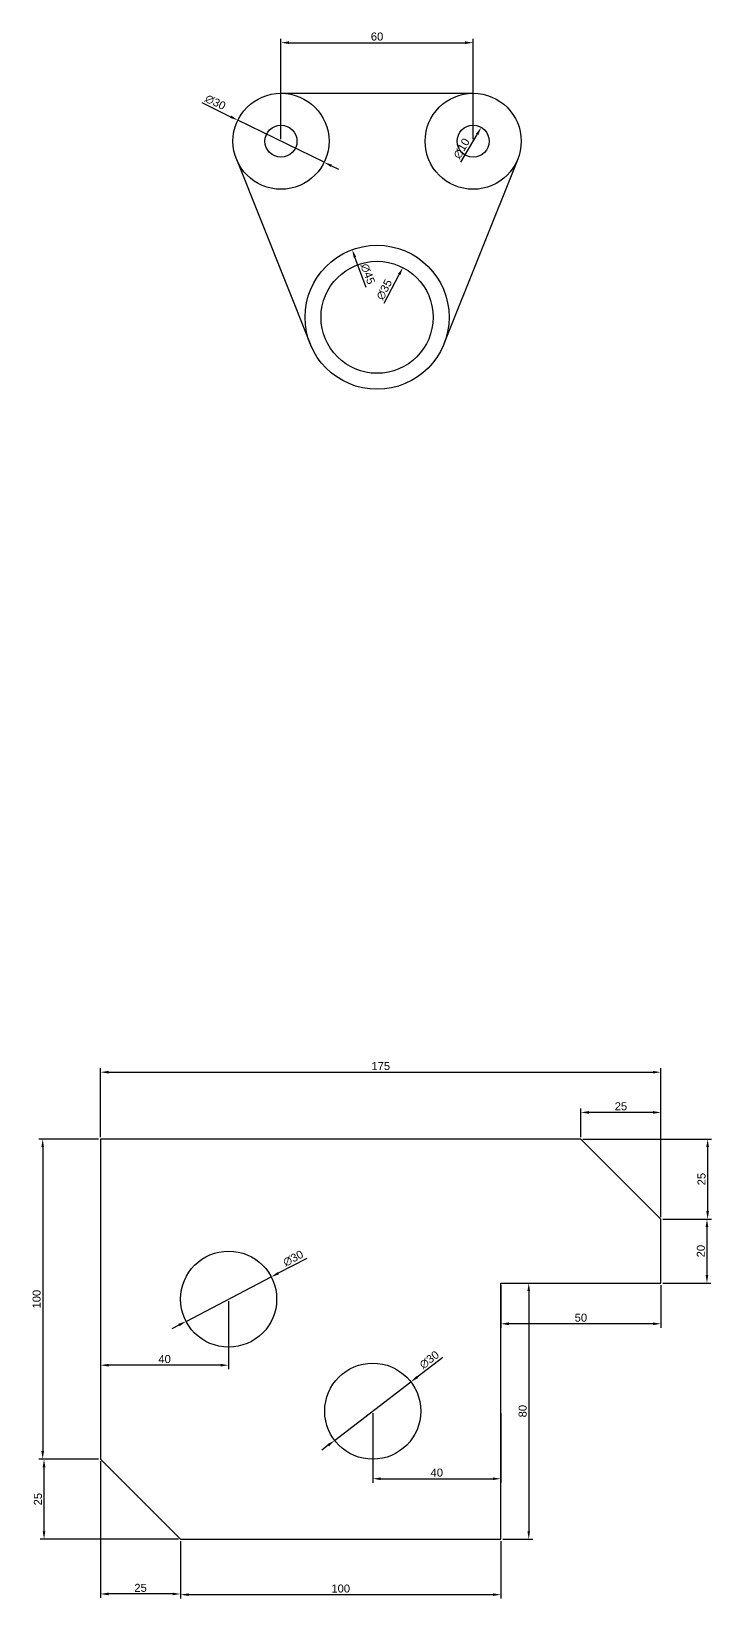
# Model space of a CAD drawing. Header units: millimetres. Extents: x 826 to 2271, y 487 to 1389.
# Drawn here: x 1051.4 to 1263.8, y 899.6 to 1389.3 of the extents above; entities that cross this region are included whole.
import ezdxf

# ---------------------------------------------------------------- set-up
doc = ezdxf.new("R2010")
doc.units = ezdxf.units.MM
doc.styles.get("Standard").update_dxf_attribs({"font": 'arial.ttf'})
doc.dimstyles.new('ISO-25', dxfattribs={"dimtxt": 2.5, "dimasz": 2.5, "dimexe": 1.25, "dimexo": 0.625, "dimtad": 1, "dimtxsty": 'Standard', "dimcen": 2.5, "dimadec": 0, "dimazin": 0, "dimtfac": 1, "dimtmove": 0, "dimatfit": 3, "dimfxl": 1, "dimarcsym": 0})

# ---------------------------------------------------------------- blocks, each defined once
blk = doc.blocks.new('*D9')
at = {"color": 0, "lineweight": -2, "transparency": 16777216}
for p, q in [((1248.64, 1018.14), (1263.62, 1018.14)), ((1262.37, 1015.64), (1262.37, 1000.64)), ((1248.64, 998.14), (1263.62, 998.14))]:
    blk.add_line(p, q, dxfattribs=at)
at = {"color": 0, "transparency": 16777216}
for points in [[(1261.95, 1015.64), (1262.78, 1015.64), (1262.37, 1018.14)], [(1261.95, 1000.64), (1262.78, 1000.64), (1262.37, 998.14)]]:
    blk.add_solid(points, dxfattribs=at)
at = {"layer": 'Defpoints', "color": 0, "transparency": 16777216}
for p in [(1248.01, 1018.14), (1248.01, 998.14), (1262.37, 998.14)]:
    blk.add_point(p, dxfattribs=at)
at = {"color": 0, "transparency": 16777216, "insert": (1260.47, 1008.14), "char_height": 2.5, "attachment_point": 5, "rotation": 90}
blk.add_mtext('20', dxfattribs=at)
blk = doc.blocks.new('*D10')
at = {"color": 0, "lineweight": -2, "transparency": 16777216}
for p, q in [((1223.64, 1043.14), (1263.83, 1043.14)), ((1262.58, 1040.64), (1262.58, 1020.64)), ((1248.64, 1018.14), (1263.83, 1018.14))]:
    blk.add_line(p, q, dxfattribs=at)
at = {"color": 0, "transparency": 16777216}
for points in [[(1262.16, 1040.64), (1263, 1040.64), (1262.58, 1043.14)], [(1262.16, 1020.64), (1263, 1020.64), (1262.58, 1018.14)]]:
    blk.add_solid(points, dxfattribs=at)
at = {"layer": 'Defpoints', "color": 0, "transparency": 16777216}
for p in [(1223.01, 1043.14), (1248.01, 1018.14), (1262.58, 1018.14)]:
    blk.add_point(p, dxfattribs=at)
at = {"color": 0, "transparency": 16777216, "insert": (1260.68, 1030.64), "char_height": 2.5, "attachment_point": 5, "rotation": 90}
blk.add_mtext('25', dxfattribs=at)
blk = doc.blocks.new('*D11')
at = {"color": 0, "lineweight": -2, "transparency": 16777216}
for p, q in [((1223.01, 1043.77), (1223.01, 1052.73)), ((1245.51, 1051.48), (1225.51, 1051.48)), ((1248.01, 1018.77), (1248.01, 1052.73))]:
    blk.add_line(p, q, dxfattribs=at)
at = {"color": 0, "transparency": 16777216}
for points in [[(1225.51, 1051.9), (1225.51, 1051.06), (1223.01, 1051.48)], [(1245.51, 1051.9), (1245.51, 1051.06), (1248.01, 1051.48)]]:
    blk.add_solid(points, dxfattribs=at)
at = {"layer": 'Defpoints', "color": 0, "transparency": 16777216}
for p in [(1223.01, 1051.48), (1223.01, 1043.14), (1248.01, 1018.14)]:
    blk.add_point(p, dxfattribs=at)
at = {"color": 0, "transparency": 16777216, "insert": (1235.51, 1053.38), "char_height": 2.5, "attachment_point": 5}
blk.add_mtext('25', dxfattribs=at)
blk = doc.blocks.new('*D12')
at = {"color": 0, "lineweight": -2, "transparency": 16777216}
for p, q in [((1073.01, 1043.77), (1073.01, 1065.3)), ((1075.51, 1064.05), (1245.51, 1064.05)), ((1248.01, 1043.77), (1248.01, 1065.3))]:
    blk.add_line(p, q, dxfattribs=at)
at = {"color": 0, "transparency": 16777216}
for points in [[(1075.51, 1064.46), (1075.51, 1063.63), (1073.01, 1064.05)], [(1245.51, 1064.46), (1245.51, 1063.63), (1248.01, 1064.05)]]:
    blk.add_solid(points, dxfattribs=at)
at = {"layer": 'Defpoints', "color": 0, "transparency": 16777216}
for p in [(1248.01, 1064.05), (1073.01, 1043.14), (1248.01, 1043.14)]:
    blk.add_point(p, dxfattribs=at)
at = {"color": 0, "transparency": 16777216, "insert": (1160.51, 1065.95), "char_height": 2.5, "attachment_point": 5}
blk.add_mtext('175', dxfattribs=at)
blk = doc.blocks.new('*D13')
at = {"color": 0, "lineweight": -2, "transparency": 16777216}
for p, q in [((1073.01, 942.52), (1073.01, 899.77)), ((1098.01, 917.52), (1098.01, 899.77)), ((1095.51, 901.02), (1075.51, 901.02))]:
    blk.add_line(p, q, dxfattribs=at)
at = {"color": 0, "transparency": 16777216}
for points in [[(1075.51, 901.44), (1075.51, 900.6), (1073.01, 901.02)], [(1095.51, 901.44), (1095.51, 900.6), (1098.01, 901.02)]]:
    blk.add_solid(points, dxfattribs=at)
at = {"layer": 'Defpoints', "color": 0, "transparency": 16777216}
for p in [(1073.01, 943.14), (1098.01, 918.14), (1073.01, 901.02)]:
    blk.add_point(p, dxfattribs=at)
at = {"color": 0, "transparency": 16777216, "insert": (1085.51, 902.92), "char_height": 2.5, "attachment_point": 5}
blk.add_mtext('25', dxfattribs=at)
blk = doc.blocks.new('*D14')
at = {"color": 0, "lineweight": -2, "transparency": 16777216}
for p, q in [((1072.39, 943.14), (1054.12, 943.14)), ((1055.37, 920.64), (1055.37, 940.64)), ((1097.39, 918.14), (1054.12, 918.14))]:
    blk.add_line(p, q, dxfattribs=at)
at = {"color": 0, "transparency": 16777216}
for points in [[(1054.96, 940.64), (1055.79, 940.64), (1055.37, 943.14)], [(1054.96, 920.64), (1055.79, 920.64), (1055.37, 918.14)]]:
    blk.add_solid(points, dxfattribs=at)
at = {"layer": 'Defpoints', "color": 0, "transparency": 16777216}
for p in [(1055.37, 943.14), (1073.01, 943.14), (1098.01, 918.14)]:
    blk.add_point(p, dxfattribs=at)
at = {"color": 0, "transparency": 16777216, "insert": (1053.47, 930.64), "char_height": 2.5, "attachment_point": 5, "rotation": 90}
blk.add_mtext('25', dxfattribs=at)
blk = doc.blocks.new('*D15')
at = {"color": 0, "lineweight": -2, "transparency": 16777216}
for p, q in [((1098.01, 917.52), (1098.01, 899.56)), ((1198.01, 917.52), (1198.01, 899.56)), ((1100.51, 900.81), (1195.51, 900.81))]:
    blk.add_line(p, q, dxfattribs=at)
at = {"color": 0, "transparency": 16777216}
for points in [[(1100.51, 901.22), (1100.51, 900.39), (1098.01, 900.81)], [(1195.51, 901.22), (1195.51, 900.39), (1198.01, 900.81)]]:
    blk.add_solid(points, dxfattribs=at)
at = {"layer": 'Defpoints', "color": 0, "transparency": 16777216}
for p in [(1098.01, 918.14), (1198.01, 918.14), (1198.01, 900.81)]:
    blk.add_point(p, dxfattribs=at)
at = {"color": 0, "transparency": 16777216, "insert": (1148.01, 902.71), "char_height": 2.5, "attachment_point": 5}
blk.add_mtext('100', dxfattribs=at)
blk = doc.blocks.new('*D16')
at = {"color": 0, "lineweight": -2, "transparency": 16777216}
for p, q in [((1198.64, 998.14), (1207.97, 998.14)), ((1206.72, 995.64), (1206.72, 920.64)), ((1198.64, 918.14), (1207.97, 918.14))]:
    blk.add_line(p, q, dxfattribs=at)
at = {"color": 0, "transparency": 16777216}
for points in [[(1206.3, 995.64), (1207.13, 995.64), (1206.72, 998.14)], [(1206.3, 920.64), (1207.13, 920.64), (1206.72, 918.14)]]:
    blk.add_solid(points, dxfattribs=at)
at = {"layer": 'Defpoints', "color": 0, "transparency": 16777216}
for p in [(1198.01, 998.14), (1198.01, 918.14), (1206.72, 918.14)]:
    blk.add_point(p, dxfattribs=at)
at = {"color": 0, "transparency": 16777216, "insert": (1204.82, 958.14), "char_height": 2.5, "attachment_point": 5, "rotation": 90}
blk.add_mtext('80', dxfattribs=at)
blk = doc.blocks.new('*D17')
at = {"color": 0, "lineweight": -2, "transparency": 16777216}
for p, q in [((1072.39, 1043.14), (1053.71, 1043.14)), ((1054.96, 1040.64), (1054.96, 945.64)), ((1072.39, 943.14), (1053.71, 943.14))]:
    blk.add_line(p, q, dxfattribs=at)
at = {"color": 0, "transparency": 16777216}
for points in [[(1054.54, 1040.64), (1055.37, 1040.64), (1054.96, 1043.14)], [(1054.54, 945.64), (1055.37, 945.64), (1054.96, 943.14)]]:
    blk.add_solid(points, dxfattribs=at)
at = {"layer": 'Defpoints', "color": 0, "transparency": 16777216}
for p in [(1073.01, 1043.14), (1054.96, 943.14), (1073.01, 943.14)]:
    blk.add_point(p, dxfattribs=at)
at = {"color": 0, "transparency": 16777216, "insert": (1053.06, 993.14), "char_height": 2.5, "attachment_point": 5, "rotation": 90}
blk.add_mtext('100', dxfattribs=at)
blk = doc.blocks.new('*D18')
at = {"color": 0, "lineweight": -2, "transparency": 16777216}
for p, q in [((1198.01, 997.52), (1198.01, 984.19)), ((1248.01, 997.52), (1248.01, 984.19)), ((1245.51, 985.44), (1200.51, 985.44))]:
    blk.add_line(p, q, dxfattribs=at)
at = {"color": 0, "transparency": 16777216}
for points in [[(1200.51, 985.86), (1200.51, 985.02), (1198.01, 985.44)], [(1245.51, 985.86), (1245.51, 985.02), (1248.01, 985.44)]]:
    blk.add_solid(points, dxfattribs=at)
at = {"layer": 'Defpoints', "color": 0, "transparency": 16777216}
for p in [(1198.01, 998.14), (1248.01, 998.14), (1198.01, 985.44)]:
    blk.add_point(p, dxfattribs=at)
at = {"color": 0, "transparency": 16777216, "insert": (1223.01, 987.34), "char_height": 2.5, "attachment_point": 5}
blk.add_mtext('50', dxfattribs=at)
blk = doc.blocks.new('*D19')
at = {"color": 0, "lineweight": -2, "transparency": 16777216}
for p, q in [((1073.01, 992.52), (1073.01, 971.25)), ((1113.01, 992.52), (1113.01, 971.25)), ((1110.51, 972.5), (1075.51, 972.5))]:
    blk.add_line(p, q, dxfattribs=at)
at = {"color": 0, "transparency": 16777216}
for points in [[(1075.51, 972.92), (1075.51, 972.09), (1073.01, 972.5)], [(1110.51, 972.92), (1110.51, 972.09), (1113.01, 972.5)]]:
    blk.add_solid(points, dxfattribs=at)
at = {"layer": 'Defpoints', "color": 0, "transparency": 16777216}
for p in [(1073.01, 993.14), (1113.01, 993.14), (1073.01, 972.5)]:
    blk.add_point(p, dxfattribs=at)
at = {"color": 0, "transparency": 16777216, "insert": (1093.01, 974.4), "char_height": 2.5, "attachment_point": 5}
blk.add_mtext('40', dxfattribs=at)
blk = doc.blocks.new('*D20')
at = {"color": 0, "lineweight": -2, "transparency": 16777216}
for p, q in [((1158.01, 957.52), (1158.01, 935.77)), ((1198.01, 957.52), (1198.01, 935.77)), ((1160.51, 937.02), (1195.51, 937.02))]:
    blk.add_line(p, q, dxfattribs=at)
at = {"color": 0, "transparency": 16777216}
for points in [[(1160.51, 937.44), (1160.51, 936.61), (1158.01, 937.02)], [(1195.51, 937.44), (1195.51, 936.61), (1198.01, 937.02)]]:
    blk.add_solid(points, dxfattribs=at)
at = {"layer": 'Defpoints', "color": 0, "transparency": 16777216}
for p in [(1158.01, 958.14), (1198.01, 958.14), (1198.01, 937.02)]:
    blk.add_point(p, dxfattribs=at)
at = {"color": 0, "transparency": 16777216, "insert": (1178.01, 938.93), "char_height": 2.5, "attachment_point": 5}
blk.add_mtext('40', dxfattribs=at)
blk = doc.blocks.new('*D23')
at = {"color": 0, "lineweight": -2, "transparency": 16777216}
for p, q in [((1137.43, 1005.88), (1128.53, 1001.23)), ((1099.71, 986.2), (1126.31, 1000.08)), ((1097.49, 985.05), (1095.28, 983.89))]:
    blk.add_line(p, q, dxfattribs=at)
at = {"color": 0, "transparency": 16777216}
for points in [[(1128.33, 1001.6), (1128.72, 1000.86), (1126.31, 1000.08)], [(1097.3, 985.42), (1097.69, 984.68), (1099.71, 986.2)]]:
    blk.add_solid(points, dxfattribs=at)
at = {"layer": 'Defpoints', "color": 0, "transparency": 16777216}
for p in [(1126.31, 1000.08), (1099.71, 986.2)]:
    blk.add_point(p, dxfattribs=at)
at = {"color": 0, "transparency": 16777216, "insert": (1133.17, 1005.88), "char_height": 2.5, "attachment_point": 5, "rotation": 27.5472}
blk.add_mtext('∅30', dxfattribs=at)
blk = doc.blocks.new('*D24')
at = {"color": 0, "lineweight": -2, "transparency": 16777216}
for p, q in [((1179.86, 974.91), (1171.89, 968.8)), ((1146.11, 949.01), (1169.91, 967.27)), ((1144.13, 947.49), (1142.14, 945.96))]:
    blk.add_line(p, q, dxfattribs=at)
at = {"color": 0, "transparency": 16777216}
for points in [[(1171.64, 969.13), (1172.15, 968.46), (1169.91, 967.27)], [(1143.87, 947.82), (1144.38, 947.16), (1146.11, 949.01)]]:
    blk.add_solid(points, dxfattribs=at)
at = {"layer": 'Defpoints', "color": 0, "transparency": 16777216}
for p in [(1169.91, 967.27), (1146.11, 949.01)]:
    blk.add_point(p, dxfattribs=at)
at = {"color": 0, "transparency": 16777216, "insert": (1175.67, 974.18), "char_height": 2.5, "attachment_point": 5, "rotation": 37.5054}
blk.add_mtext('∅30', dxfattribs=at)
blk = doc.blocks.new('*D58')
at = {"color": 0, "lineweight": -2, "transparency": 16777216}
for p, q in [((1129.36, 1355.54), (1129.36, 1386.97)), ((1189.36, 1355.54), (1189.36, 1386.97)), ((1131.86, 1385.72), (1186.86, 1385.72))]:
    blk.add_line(p, q, dxfattribs=at)
at = {"color": 0, "transparency": 16777216}
for points in [[(1131.86, 1386.13), (1131.86, 1385.3), (1129.36, 1385.72)], [(1186.86, 1386.13), (1186.86, 1385.3), (1189.36, 1385.72)]]:
    blk.add_solid(points, dxfattribs=at)
at = {"layer": 'Defpoints', "color": 0, "transparency": 16777216}
for p in [(1189.36, 1385.72), (1129.36, 1354.92), (1189.36, 1354.92)]:
    blk.add_point(p, dxfattribs=at)
at = {"color": 0, "transparency": 16777216, "insert": (1159.36, 1387.62), "char_height": 2.5, "attachment_point": 5}
blk.add_mtext('60', dxfattribs=at)
blk = doc.blocks.new('*D59')
at = {"color": 0, "lineweight": -2, "transparency": 16777216}
blk.add_line((1185.56, 1348.41), (1190.62, 1357.08), dxfattribs=at)
at = {"color": 0, "transparency": 16777216}
blk.add_solid([(1190.26, 1357.29), (1190.98, 1356.87), (1191.88, 1359.24)], dxfattribs=at)
at = {"layer": 'Defpoints', "color": 0, "transparency": 16777216}
for p in [(1191.88, 1359.24), (1186.84, 1350.6)]:
    blk.add_point(p, dxfattribs=at)
at = {"color": 0, "transparency": 16777216, "insert": (1185.76, 1352.66), "char_height": 2.5, "attachment_point": 5, "rotation": 59.7244}
blk.add_mtext('∅10', dxfattribs=at)
blk = doc.blocks.new('*D60')
at = {"color": 0, "lineweight": -2, "transparency": 16777216}
for p, q in [((1104.61, 1367), (1113.63, 1362.59)), ((1142.84, 1348.34), (1115.88, 1361.5)), ((1145.09, 1347.25), (1147.34, 1346.15))]:
    blk.add_line(p, q, dxfattribs=at)
at = {"color": 0, "transparency": 16777216}
for points in [[(1113.81, 1362.97), (1113.45, 1362.22), (1115.88, 1361.5)], [(1145.27, 1347.62), (1144.91, 1346.87), (1142.84, 1348.34)]]:
    blk.add_solid(points, dxfattribs=at)
at = {"layer": 'Defpoints', "color": 0, "transparency": 16777216}
for p in [(1115.88, 1361.5), (1142.84, 1348.34)]:
    blk.add_point(p, dxfattribs=at)
at = {"color": 0, "transparency": 16777216, "insert": (1108.86, 1367.11), "char_height": 2.5, "attachment_point": 5, "rotation": 333.9948}
blk.add_mtext('∅30', dxfattribs=at)
blk = doc.blocks.new('*D61')
at = {"color": 0, "lineweight": -2, "transparency": 16777216}
blk.add_line((1161.63, 1304.3), (1166.26, 1313.24), dxfattribs=at)
at = {"color": 0, "transparency": 16777216}
blk.add_solid([(1165.89, 1313.43), (1166.63, 1313.05), (1167.41, 1315.46)], dxfattribs=at)
at = {"layer": 'Defpoints', "color": 0, "transparency": 16777216}
for p in [(1167.41, 1315.46), (1151.31, 1284.38)]:
    blk.add_point(p, dxfattribs=at)
at = {"color": 0, "transparency": 16777216, "insert": (1161.62, 1308.56), "char_height": 2.5, "attachment_point": 5, "rotation": 62.6155}
blk.add_mtext('∅35', dxfattribs=at)
blk = doc.blocks.new('*D62')
at = {"color": 0, "lineweight": -2, "transparency": 16777216}
blk.add_line((1155.93, 1309.24), (1152.45, 1318.69), dxfattribs=at)
at = {"color": 0, "transparency": 16777216}
blk.add_solid([(1152.84, 1318.83), (1152.06, 1318.54), (1151.59, 1321.03)], dxfattribs=at)
at = {"layer": 'Defpoints', "color": 0, "transparency": 16777216}
for p in [(1151.59, 1321.03), (1167.13, 1278.8)]:
    blk.add_point(p, dxfattribs=at)
at = {"color": 0, "transparency": 16777216, "insert": (1156.47, 1313.47), "char_height": 2.5, "attachment_point": 5, "rotation": 290.2017}
blk.add_mtext('∅45', dxfattribs=at)

msp = doc.modelspace()

# ---------------------------------------------------------------- linework, layer by layer
for p, q in [((1129.36, 1369.919), (1189.36, 1369.919)), ((1115.427, 1349.364), (1138.46, 1291.587)), ((1203.294, 1349.364), (1180.261, 1291.587)), ((1223.01, 1043.141), (1073.01, 1043.141)), ((1073.01, 1043.141), (1073.01, 943.141)), ((1223.01, 1043.141), (1248.01, 1018.141)), ((1248.01, 998.141), (1248.01, 1018.141)), ((1198.01, 918.141), (1198.01, 998.141)), ((1198.01, 998.141), (1248.01, 998.141)), ((1098.01, 918.141), (1073.01, 943.141)), ((1098.01, 918.141), (1198.01, 918.141))]:
    msp.add_line(p, q)
for centre, radius in [((1129.36, 1354.919), 15), ((1189.36, 1354.919), 15), ((1129.36, 1354.919), 5), ((1189.36, 1354.919), 5), ((1159.36, 1299.919), 22.5), ((1159.36, 1299.919), 17.5), ((1113.01, 993.141), 15), ((1158.01, 958.141), 15)]:
    msp.add_circle(centre, radius)

# ---------------------------------------------------------------- dimensions: what is measured, and where the dimension line sits
at = {"color": 2}
for base, p1, p2, picture, middle in [((1189.36, 1385.718), (1129.36, 1354.919), (1189.36, 1354.919), '*D58', (1159.36, 1387.619)), ((1248.01, 1064.048), (1073.01, 1043.141), (1248.01, 1043.141), '*D12', (1160.51, 1065.949)), ((1223.01, 1051.48), (1248.01, 1018.141), (1223.01, 1043.141), '*D11', (1235.51, 1053.382)), ((1198.01, 985.44), (1248.01, 998.141), (1198.01, 998.141), '*D18', (1223.01, 987.342)), ((1073.01, 972.503), (1113.01, 993.141), (1073.01, 993.141), '*D19', (1093.01, 974.405)), ((1198.01, 937.024), (1158.01, 958.141), (1198.01, 958.141), '*D20', (1178.01, 938.925)), ((1073.01, 901.02), (1098.01, 918.141), (1073.01, 943.141), '*D13', (1085.51, 902.922)), ((1198.01, 900.807), (1098.01, 918.141), (1198.01, 918.141), '*D15', (1148.01, 902.709))]:
    dim = msp.add_linear_dim(base=base, p1=p1, p2=p2, dimstyle='ISO-25', dxfattribs=at)
    dim.commit()
    dim.dimension.update_dxf_attribs({"geometry": picture, "text_midpoint": middle})
dim = msp.add_diameter_dim_2p(p1=(1142.842, 1348.342), p2=(1115.879, 1361.496), dimstyle='ISO-25', dxfattribs=at)
dim.commit()
dim.dimension.update_dxf_attribs({"geometry": '*D60', "text_midpoint": (1108.86, 1367.113)})
for p1, p2, picture, middle in [((1186.84, 1350.601), (1191.881, 1359.237), '*D59', (1187.459, 1351.662)), ((1167.13, 1278.803), (1151.591, 1321.035), '*D62', (1154.624, 1312.79)), ((1151.311, 1284.38), (1167.41, 1315.458), '*D61', (1163.369, 1307.657)), ((1099.711, 986.203), (1126.31, 1000.078), '*D23', (1134.087, 1004.134)), ((1146.111, 949.008), (1169.91, 967.273), '*D24', (1176.868, 972.613))]:
    dim = msp.add_diameter_dim_2p(p1=p1, p2=p2, dimstyle='ISO-25', dxfattribs=at)
    dim.commit()
    dim.dimension.update_dxf_attribs({"geometry": picture, "text_midpoint": middle, "dimtype": 163})
for base, p1, p2, picture, middle in [((1054.957, 943.141), (1073.01, 1043.141), (1073.01, 943.141), '*D17', (1053.056, 993.141)), ((1262.581, 1018.141), (1223.01, 1043.141), (1248.01, 1018.141), '*D10', (1260.679, 1030.641)), ((1262.367, 998.141), (1248.01, 1018.141), (1248.01, 998.141), '*D9', (1260.466, 1008.141)), ((1206.717, 918.141), (1198.01, 998.141), (1198.01, 918.141), '*D16', (1204.815, 958.141)), ((1055.374, 943.141), (1098.01, 918.141), (1073.01, 943.141), '*D14', (1053.472, 930.641))]:
    dim = msp.add_linear_dim(base=base, p1=p1, p2=p2, angle=90, dimstyle='ISO-25', dxfattribs=at)
    dim.commit()
    dim.dimension.update_dxf_attribs({"geometry": picture, "text_midpoint": middle})

doc.saveas('drawing.dxf')
